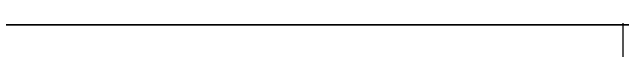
# Model space of a CAD drawing. Header units: millimetres. Extents: x 25970 to 27273, y -22508 to -21586.
# Drawn here: x 26569.6 to 26587.37, y -22220.06 to -22219.09 of the extents above; entities that cross this region are included whole.
import ezdxf

# ---------------------------------------------------------------- set-up
doc = ezdxf.new("R2010")
doc.units = ezdxf.units.MM
doc.header["$LTSCALE"] = 8
doc.layers.add('Cav-cor', color=30, linetype='Continuous')
doc.layers.add('dim', color=3, linetype='Continuous', lineweight=15)

# ---------------------------------------------------------------- blocks, each defined once
blk = doc.blocks.new('20160901.193409')
at = {"layer": 'Cav-cor', "color": 241}
for p, q in [((-66.747, 2.958), (-39.777, 2.958)), ((-44.781, 2.958), (-65.64, 2.958)), ((-65.64, 2.958), (-44.781, 2.958)), ((-45.69, 3.009), (-45.69, 2.04))]:
    blk.add_line(p, q, dxfattribs=at)

msp = doc.modelspace()

# ---------------------------------------------------------------- linework, layer by layer
at = {"layer": 'Cav-cor', "color": 241}
msp.add_line((26536.607, -22219.141), (26706.607, -22219.141), dxfattribs=at)

# ---------------------------------------------------------------- block references
at = {"layer": 'dim'}
msp.add_blockref('20160901.193409', (26633.057, -22222.099), dxfattribs=at)

doc.saveas('drawing.dxf')
